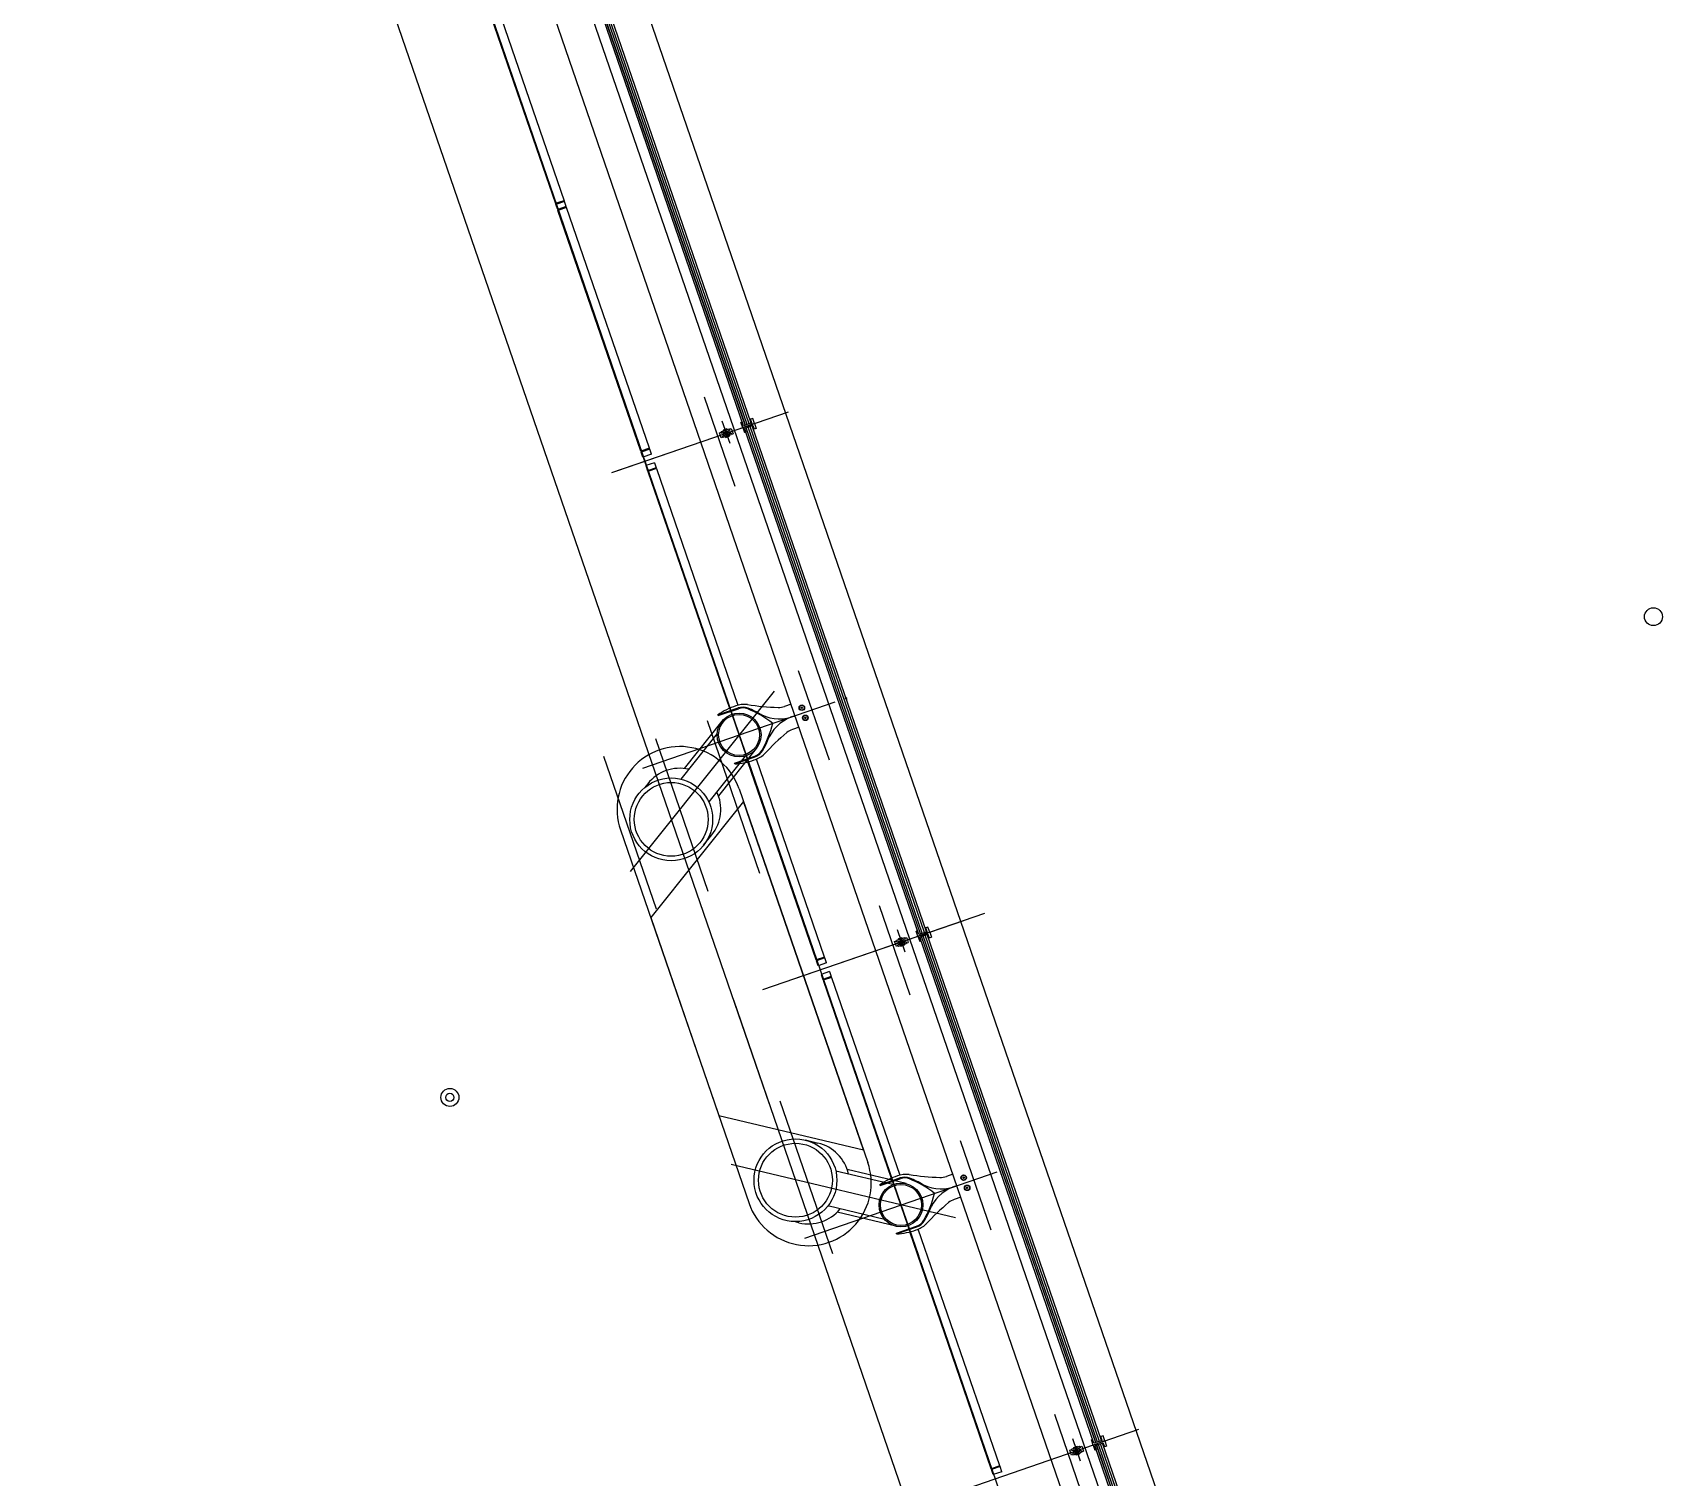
# Model space of a CAD drawing. Extents: x 809487 to 809680, y 818779 to 819225.
# Drawn here: x 809572.91 to 809581.99, y 819074.4 to 819082.45 of the extents above; entities that cross this region are included whole.
import ezdxf

# ---------------------------------------------------------------- set-up
doc = ezdxf.new("R2010")
doc.units = 0
for name, color, linetype in [('F-RC', 7, 'Continuous'), ('MAJ214__', 7, 'Continuous'), ('MAJ270__', 7, 'Continuous'), ('MAJ292__', 7, 'Continuous'), ('MAJ314__', 7, 'Continuous')]:
    doc.layers.add(name, color=color, linetype=linetype)

msp = doc.modelspace()

# ---------------------------------------------------------------- linework, layer by layer
at = {"layer": 'F-RC'}
for p, q in [((809575.391, 819082.748), (809575.8214, 819081.4981)), ((809575.4384, 819082.7639), (809575.8687, 819081.5144)), ((809575.849, 819081.5076), (809575.8214, 819081.4981)), ((809575.8703, 819081.5097), (809575.823, 819081.4934)), ((809575.8328, 819081.465), (809575.823, 819081.4934)), ((809575.8249, 819081.4941), (809575.8233, 819081.4988)), ((809575.8801, 819081.4813), (809575.8328, 819081.465)), ((809575.8817, 819081.4766), (809575.8344, 819081.4603)), ((809576.2967, 819080.1177), (809575.8344, 819081.4603)), ((809575.8363, 819081.461), (809575.8347, 819081.4657)), ((809575.8687, 819081.5144), (809575.849, 819081.5076)), ((809575.8684, 819081.509), (809575.8668, 819081.5138)), ((809575.8801, 819081.4813), (809575.8703, 819081.5097)), ((809575.8798, 819081.4759), (809575.8782, 819081.4807)), ((809576.344, 819080.134), (809575.8817, 819081.4766)), ((809576.344, 819080.134), (809576.2967, 819080.1177)), ((809576.3456, 819080.1292), (809576.2984, 819080.1129)), ((809576.3081, 819080.0846), (809576.2984, 819080.1129)), ((809576.3002, 819080.1136), (809576.2986, 819080.1183)), ((809576.3554, 819080.1009), (809576.3081, 819080.0846)), ((809576.3437, 819080.1286), (809576.3421, 819080.1333)), ((809576.3554, 819080.1009), (809576.3456, 819080.1292)), ((809576.3717, 819080.0536), (809576.3244, 819080.0373)), ((809576.3244, 819080.0373), (809576.3342, 819080.0089)), ((809576.3814, 819080.0252), (809576.3342, 819080.0089)), ((809576.3831, 819080.0205), (809576.3358, 819080.0042)), ((809576.3358, 819080.0042), (809576.7903, 819078.6841)), ((809576.3361, 819080.0096), (809576.3377, 819080.0049)), ((809576.3717, 819080.0536), (809576.3814, 819080.0252)), ((809576.3795, 819080.0246), (809576.3812, 819080.0198)), ((809576.3831, 819080.0205), (809576.8375, 819078.7008)), ((809577.2734, 819077.2811), (809576.8933, 819078.3852)), ((809577.3207, 819077.2974), (809576.9407, 819078.4011)), ((809577.3207, 819077.2974), (809577.2734, 819077.2811)), ((809577.3223, 819077.2927), (809577.2751, 819077.2764)), ((809577.2848, 819077.248), (809577.2751, 819077.2764)), ((809577.2769, 819077.277), (809577.2753, 819077.2818)), ((809577.3204, 819077.292), (809577.3188, 819077.2967)), ((809577.3321, 819077.2643), (809577.3223, 819077.2927)), ((809577.3321, 819077.2643), (809577.2848, 819077.248)), ((809577.3484, 819077.217), (809577.3011, 819077.2008)), ((809577.3011, 819077.2008), (809577.3109, 819077.1724)), ((809577.3581, 819077.1887), (809577.3109, 819077.1724)), ((809577.3598, 819077.1839), (809577.3125, 819077.1677)), ((809577.3484, 819077.217), (809577.3581, 819077.1887)), ((809577.3563, 819077.188), (809577.3579, 819077.1833)), ((809577.3598, 819077.1839), (809577.7398, 819076.0803)), ((809577.3125, 819077.1677), (809577.6927, 819076.0636)), ((809577.3128, 819077.173), (809577.3144, 819077.1683)), ((809578.2501, 819074.4446), (809577.7956, 819075.7647)), ((809578.2974, 819074.4608), (809577.843, 819075.7806)), ((809578.2974, 819074.4608), (809578.2501, 819074.4446)), ((809578.299, 819074.4561), (809578.2518, 819074.4398)), ((809578.2971, 819074.4555), (809578.2955, 819074.4602)), ((809578.3088, 819074.4278), (809578.299, 819074.4561)), ((809578.2615, 819074.4115), (809578.2518, 819074.4398)), ((809578.2537, 819074.4405), (809578.252, 819074.4452)), ((809578.3088, 819074.4278), (809578.2615, 819074.4115))]:
    msp.add_line(p, q, dxfattribs=at)
at = {"layer": 'MAJ214__'}
for p, q in [((809576.9003, 819080.27), (809575.9285, 819083.0924)), ((809577.7965, 819077.3978), (809575.8447, 819083.0661)), ((809576.8788, 819080.2626), (809575.907, 819083.0849)), ((809576.8795, 819080.2628), (809575.9077, 819083.0852)), ((809576.889, 819080.2661), (809575.9171, 819083.0884)), ((809576.7345, 819080.2208), (809576.7449, 819080.2244)), ((809576.7443, 819080.1925), (809576.7345, 819080.2208)), ((809576.7547, 819080.196), (809576.7443, 819080.1925)), ((809576.7892, 819080.241), (809576.7452, 819080.2258)), ((809576.7465, 819080.2184), (809576.7541, 819080.221)), ((809576.7598, 819080.2044), (809576.7522, 819080.2018)), ((809576.7543, 819080.221), (809576.7851, 819080.2316)), ((809576.755, 819080.2334), (809576.7767, 819080.2409)), ((809576.7556, 819080.2347), (809576.755, 819080.2334)), ((809576.755, 819080.2334), (809576.756, 819080.2306)), ((809576.7755, 819080.2415), (809576.7556, 819080.2347)), ((809576.756, 819080.2306), (809576.7777, 819080.2381)), ((809576.7583, 819080.2314), (809576.758, 819080.2308)), ((809576.7582, 819080.2303), (809576.758, 819080.2308)), ((809576.76, 819080.2045), (809576.7908, 819080.2151)), ((809576.7889, 819080.2055), (809576.7672, 819080.198)), ((809576.7672, 819080.198), (809576.7682, 819080.1951)), ((809576.7899, 819080.2026), (809576.7682, 819080.1951)), ((809576.7694, 819080.1945), (809576.7682, 819080.1951)), ((809576.7691, 819080.1986), (809576.7688, 819080.1996)), ((809576.7694, 819080.1945), (809576.7893, 819080.2014)), ((809576.7753, 819080.2373), (809576.776, 819080.237)), ((809576.7755, 819080.2415), (809576.7767, 819080.2409)), ((809576.7761, 819080.2365), (809576.776, 819080.237)), ((809576.7767, 819080.2409), (809576.7777, 819080.2381)), ((809576.7927, 819080.2342), (809576.7851, 819080.2316)), ((809576.7871, 819080.2048), (809576.7867, 819080.2058)), ((809576.7889, 819080.2055), (809576.7899, 819080.2026)), ((809576.7893, 819080.2014), (809576.7899, 819080.2026)), ((809576.7902, 819080.24), (809576.8007, 819080.2436)), ((809576.8, 819080.2117), (809576.8104, 819080.2152)), ((809576.8007, 819080.2436), (809576.8104, 819080.2152)), ((809577.8555, 819077.426), (809576.8837, 819080.2484)), ((809577.8562, 819077.4263), (809576.8844, 819080.2486)), ((809577.8657, 819077.4295), (809576.8939, 819080.2519)), ((809577.877, 819077.4334), (809576.9052, 819080.2558)), ((809577.7112, 819077.3843), (809577.7216, 819077.3878)), ((809577.7161, 819077.3701), (809577.7112, 819077.3843)), ((809577.721, 819077.3559), (809577.7161, 819077.3701)), ((809577.7659, 819077.4044), (809577.7219, 819077.3893)), ((809577.7232, 819077.3818), (809577.7308, 819077.3844)), ((809577.7365, 819077.3679), (809577.7289, 819077.3653)), ((809577.731, 819077.3845), (809577.7618, 819077.3951)), ((809577.7317, 819077.3969), (809577.7534, 819077.4044)), ((809577.7323, 819077.3981), (809577.7317, 819077.3969)), ((809577.7317, 819077.3969), (809577.7327, 819077.394)), ((809577.7522, 819077.405), (809577.7323, 819077.3981)), ((809577.7327, 819077.394), (809577.7544, 819077.4015)), ((809577.735, 819077.3949), (809577.7347, 819077.3942)), ((809577.7349, 819077.3937), (809577.7347, 819077.3942)), ((809577.7367, 819077.3679), (809577.7675, 819077.3785)), ((809577.7656, 819077.3689), (809577.7439, 819077.3614)), ((809577.7666, 819077.3661), (809577.7449, 819077.3586)), ((809577.7461, 819077.358), (809577.766, 819077.3648)), ((809577.7521, 819077.4007), (809577.7527, 819077.4004)), ((809577.7522, 819077.405), (809577.7534, 819077.4044)), ((809577.7529, 819077.3999), (809577.7527, 819077.4004)), ((809577.7534, 819077.4044), (809577.7544, 819077.4015)), ((809577.7694, 819077.3977), (809577.7618, 819077.3951)), ((809577.7638, 819077.3683), (809577.7634, 819077.3692)), ((809577.7656, 819077.3689), (809577.7666, 819077.3661)), ((809577.766, 819077.3648), (809577.7666, 819077.3661)), ((809577.767, 819077.4035), (809577.7774, 819077.407)), ((809577.7767, 819077.3751), (809577.7871, 819077.3787)), ((809577.7774, 819077.407), (809577.7822, 819077.3929)), ((809577.7822, 819077.3929), (809577.7871, 819077.3787)), ((809579.7482, 819071.7294), (809577.7965, 819077.3978)), ((809578.8322, 819074.5895), (809577.8604, 819077.4118)), ((809578.8329, 819074.5897), (809577.8611, 819077.4121)), ((809578.8424, 819074.593), (809577.8706, 819077.4153)), ((809578.8537, 819074.5969), (809577.8819, 819077.4192)), ((809577.7314, 819077.3595), (809577.721, 819077.3559)), ((809577.7439, 819077.3614), (809577.7449, 819077.3586)), ((809577.7461, 819077.358), (809577.7449, 819077.3586)), ((809577.7458, 819077.3621), (809577.7455, 819077.363)), ((809578.6879, 819074.5477), (809578.6983, 819074.5513)), ((809578.6977, 819074.5193), (809578.6879, 819074.5477)), ((809578.7426, 819074.5679), (809578.6986, 819074.5527)), ((809578.7, 819074.5452), (809578.7075, 819074.5479)), ((809578.7077, 819074.5479), (809578.7385, 819074.5585)), ((809578.7084, 819074.5603), (809578.7301, 819074.5678)), ((809578.709, 819074.5616), (809578.7084, 819074.5603)), ((809578.7084, 819074.5603), (809578.7094, 819074.5575)), ((809578.7289, 819074.5684), (809578.709, 819074.5616)), ((809578.7094, 819074.5575), (809578.7311, 819074.565)), ((809578.7117, 819074.5583), (809578.7114, 819074.5577)), ((809578.7116, 819074.5572), (809578.7114, 819074.5577)), ((809578.7288, 819074.5642), (809578.7294, 819074.5638)), ((809578.7289, 819074.5684), (809578.7301, 819074.5678)), ((809578.7296, 819074.5634), (809578.7294, 819074.5638)), ((809578.7301, 819074.5678), (809578.7311, 819074.565)), ((809578.7461, 819074.5611), (809578.7385, 819074.5585)), ((809578.7437, 819074.5669), (809578.7541, 819074.5705)), ((809578.7541, 819074.5705), (809578.7638, 819074.5421)), ((809579.8089, 819071.7529), (809578.8371, 819074.5753)), ((809579.8096, 819071.7532), (809578.8378, 819074.5755)), ((809579.8191, 819071.7564), (809578.8473, 819074.5788)), ((809579.8304, 819071.7603), (809578.8586, 819074.5827)), ((809578.7081, 819074.5229), (809578.6977, 819074.5193)), ((809578.7132, 819074.5313), (809578.7057, 819074.5287)), ((809578.7134, 819074.5314), (809578.7442, 819074.542)), ((809578.7424, 819074.5323), (809578.7206, 819074.5249)), ((809578.7206, 819074.5249), (809578.7216, 819074.522)), ((809578.7433, 819074.5295), (809578.7216, 819074.522)), ((809578.7229, 819074.5214), (809578.7216, 819074.522)), ((809578.7225, 819074.5255), (809578.7222, 819074.5265)), ((809578.7229, 819074.5214), (809578.7427, 819074.5282)), ((809578.7405, 819074.5317), (809578.7401, 819074.5326)), ((809578.7424, 819074.5323), (809578.7433, 819074.5295)), ((809578.7427, 819074.5282), (809578.7433, 819074.5295)), ((809578.7534, 819074.5385), (809578.7638, 819074.5421))]:
    msp.add_line(p, q, dxfattribs=at)
for points in [[(809576.7558, 819080.1951), (809576.7997, 819080.2102)], [(809576.7261, 819078.6472), (809576.8389, 819078.6861)], [(809576.82, 819078.3747), (809576.9328, 819078.4136)], [(809577.7325, 819077.3585), (809577.7764, 819077.3737)], [(809577.6284, 819076.0267), (809577.7412, 819076.0655)], [(809577.7223, 819075.7542), (809577.8351, 819075.7931)], [(809578.7092, 819074.522), (809578.7531, 819074.5371)]]:
    msp.add_lwpolyline(points, dxfattribs=at)
for centre, radius in [((809576.7725, 819080.218), 0.006), ((809577.1937, 819078.6875), 0.0155), ((809577.1937, 819078.6875), 0.0135), ((809577.1937, 819078.6875), 0.0042), ((809577.2132, 819078.6308), 0.0155), ((809577.2132, 819078.6308), 0.0135), ((809577.2132, 819078.6308), 0.0042), ((809578.096, 819076.067), 0.0155), ((809578.096, 819076.067), 0.0135), ((809578.096, 819076.067), 0.0042), ((809578.1155, 819076.0103), 0.0155), ((809578.1155, 819076.0103), 0.0135), ((809578.1155, 819076.0103), 0.0042), ((809578.7259, 819074.5449), 0.006)]:
    msp.add_circle(centre, radius, dxfattribs=at)
for centre, radius, start, end in [((809576.7725, 819080.218), 0.0095, 146.69488, 251.30512), ((809576.7725, 819080.218), 0.0109, 101.1265, 116.87349), ((809576.7725, 819080.218), 0.0109, 281.1265, 296.87349), ((809576.7725, 819080.218), 0.0095, 325.18264, 72.81736), ((809576.8647, 819078.6111), 0.0792, 68.03764, 109), ((809576.6823, 819078.1587), 0.567, 59.89592, 68.03764), ((809576.9767, 819078.6666), 0.02, 239.89592, 251.32459), ((809577.0686, 819078.8563), 0.2307, 244.76877, 292.32268), ((809577.2186, 819078.4208), 0.2307, 105.67731, 153.23123), ((809577.2186, 819078.4208), 0.2307, 105.67731, 112.32268), ((809577.0686, 819078.8563), 0.2307, 285.67731, 292.32268), ((809576.4847, 819078.7327), 0.567, 329.96236, 338.10407), ((809577.0293, 819078.5137), 0.02, 146.67541, 158.10407), ((809576.907, 819078.4885), 0.0792, 289, 329.96236), ((809577.7492, 819077.3815), 0.0095, 146.69488, 199.00008), ((809577.7492, 819077.3815), 0.0095, 199.00008, 251.30512), ((809577.7492, 819077.3815), 0.006, 18.99986, 199.00013), ((809577.7492, 819077.3815), 0.006, 199.00013, 18.99986), ((809577.7492, 819077.3815), 0.0109, 101.1265, 116.87349), ((809577.7492, 819077.3815), 0.0109, 281.1265, 296.87349), ((809577.7492, 819077.3815), 0.0095, 18.99991, 72.81736), ((809577.7492, 819077.3815), 0.0095, 325.18264, 18.99991), ((809577.767, 819075.9906), 0.0792, 68.03764, 109), ((809577.5846, 819075.5382), 0.567, 59.89592, 68.03764), ((809577.879, 819076.0461), 0.02, 239.89592, 251.32459), ((809577.971, 819076.2358), 0.2307, 244.76877, 292.32268), ((809578.1209, 819075.8003), 0.2307, 105.67731, 153.23123), ((809577.971, 819076.2358), 0.2307, 285.67731, 292.32268), ((809578.1209, 819075.8003), 0.2307, 105.67731, 112.32268), ((809577.8093, 819075.868), 0.0792, 289, 329.96236), ((809577.387, 819076.1121), 0.567, 329.96236, 338.10407), ((809577.9317, 819075.8932), 0.02, 146.67541, 158.10407), ((809578.7259, 819074.5449), 0.0095, 146.69488, 251.30512), ((809578.7259, 819074.5449), 0.0109, 101.1265, 116.87349), ((809578.7259, 819074.5449), 0.0095, 325.18264, 72.81736), ((809578.7259, 819074.5449), 0.0109, 281.1265, 296.87349)]:
    msp.add_arc(centre, radius, start, end, dxfattribs=at)
for points, degree in [([(809576.7449, 819080.2251), (809576.7449, 819080.2251), (809576.7449, 819080.2252), (809576.7449, 819080.2253), (809576.7449, 819080.2254), (809576.7449, 819080.2254), (809576.7449, 819080.2255), (809576.745, 819080.2255), (809576.745, 819080.2256), (809576.745, 819080.2256), (809576.745, 819080.2257), (809576.745, 819080.2257), (809576.7451, 819080.2257), (809576.7451, 819080.2258), (809576.7451, 819080.2258), (809576.7452, 819080.2258)], 3), ([(809576.7457, 819080.2189), (809576.7456, 819080.2193), (809576.7455, 819080.2196), (809576.7453, 819080.2205), (809576.7452, 819080.221), (809576.7451, 819080.2221), (809576.745, 819080.2227), (809576.7449, 819080.2239), (809576.7449, 819080.2245), (809576.7449, 819080.2251)], 3), ([(809576.7457, 819080.2189), (809576.7457, 819080.2189), (809576.7457, 819080.2189), (809576.7458, 819080.2188), (809576.7458, 819080.2188), (809576.7458, 819080.2188), (809576.7458, 819080.2187), (809576.7458, 819080.2187)], 3), ([(809576.7465, 819080.2184), (809576.7465, 819080.2184), (809576.7465, 819080.2184), (809576.7465, 819080.2183), (809576.7465, 819080.2183), (809576.7464, 819080.2183), (809576.7463, 819080.2183), (809576.7462, 819080.2183), (809576.7461, 819080.2184), (809576.746, 819080.2184), (809576.7459, 819080.2185), (809576.7458, 819080.2186), (809576.7458, 819080.2187), (809576.7458, 819080.2187)], 3), ([(809576.7519, 819080.2011), (809576.7519, 819080.2011), (809576.7519, 819080.2011), (809576.7518, 819080.2012), (809576.7518, 819080.2013), (809576.7519, 819080.2014), (809576.7519, 819080.2015), (809576.752, 819080.2016), (809576.752, 819080.2017), (809576.7521, 819080.2018), (809576.7522, 819080.2018), (809576.7522, 819080.2018), (809576.7522, 819080.2018), (809576.7522, 819080.2018)], 3), ([(809576.7519, 819080.2011), (809576.7519, 819080.201), (809576.7519, 819080.201), (809576.7519, 819080.201), (809576.7519, 819080.201), (809576.7519, 819080.2009), (809576.7519, 819080.2009), (809576.7519, 819080.2009)], 3), ([(809576.7551, 819080.1955), (809576.7547, 819080.196), (809576.7543, 819080.1965), (809576.7537, 819080.1974), (809576.7534, 819080.1979), (809576.7528, 819080.1989), (809576.7526, 819080.1994), (809576.7522, 819080.2002), (809576.7521, 819080.2005), (809576.7519, 819080.2009)], 3), ([(809576.7541, 819080.221), (809576.7541, 819080.221), (809576.7542, 819080.2209), (809576.7542, 819080.2208), (809576.7543, 819080.2206), (809576.7544, 819080.22), (809576.7545, 819080.2196), (809576.7546, 819080.2184), (809576.7548, 819080.2174), (809576.7552, 819080.2151), (809576.7555, 819080.2139), (809576.7563, 819080.2116), (809576.7567, 819080.2105), (809576.7577, 819080.2084), (809576.7582, 819080.2075), (809576.759, 819080.2062), (809576.7593, 819080.2057), (809576.7596, 819080.205), (809576.7597, 819080.2048), (809576.7598, 819080.2046), (809576.7598, 819080.2045), (809576.7598, 819080.2044)], 3), ([(809576.7541, 819080.221), (809576.7542, 819080.221), (809576.7542, 819080.221), (809576.7543, 819080.221)], 2), ([(809576.7558, 819080.1951), (809576.7557, 819080.1951), (809576.7557, 819080.1951), (809576.7556, 819080.1951), (809576.7556, 819080.1951), (809576.7555, 819080.1951), (809576.7555, 819080.1952), (809576.7554, 819080.1952), (809576.7554, 819080.1952), (809576.7553, 819080.1952), (809576.7553, 819080.1953), (809576.7552, 819080.1953), (809576.7552, 819080.1953), (809576.7551, 819080.1954), (809576.7551, 819080.1955), (809576.7551, 819080.1955)], 3), ([(809576.76, 819080.2045), (809576.7599, 819080.2045), (809576.7599, 819080.2044), (809576.7598, 819080.2044)], 2), ([(809576.76, 819080.2045), (809576.7599, 819080.2045), (809576.7599, 819080.2044), (809576.7598, 819080.2044)], 2), ([(809576.7654, 819080.2245), (809576.7654, 819080.2245), (809576.7653, 819080.2245), (809576.7653, 819080.2244), (809576.7652, 819080.2244), (809576.7651, 819080.2241), (809576.765, 819080.224), (809576.7647, 819080.2236), (809576.7646, 819080.2234), (809576.7645, 819080.2232)], 3), ([(809576.7675, 819080.2278), (809576.7664, 819080.2261), (809576.7654, 819080.2245)], 2), ([(809576.7694, 819080.209), (809576.7696, 819080.209), (809576.7698, 819080.2089), (809576.7702, 819080.2088), (809576.7704, 819080.2087), (809576.7707, 819080.2086), (809576.7708, 819080.2086), (809576.7708, 819080.2085), (809576.7709, 819080.2085), (809576.7709, 819080.2085)], 3), ([(809576.774, 819080.2275), (809576.7723, 819080.2281), (809576.7703, 819080.2288)], 2), ([(809576.7709, 819080.2085), (809576.7726, 819080.2079), (809576.7746, 819080.2073)], 2), ([(809576.7755, 819080.227), (809576.7753, 819080.2271), (809576.7751, 819080.2272), (809576.7747, 819080.2273), (809576.7745, 819080.2274), (809576.7742, 819080.2275), (809576.7742, 819080.2275), (809576.7741, 819080.2275), (809576.774, 819080.2275), (809576.774, 819080.2275)], 3), ([(809576.7774, 819080.2083), (809576.7785, 819080.21), (809576.7795, 819080.2115)], 2), ([(809576.7795, 819080.2115), (809576.7795, 819080.2115), (809576.7796, 819080.2115), (809576.7796, 819080.2116), (809576.7797, 819080.2117), (809576.7798, 819080.2119), (809576.7799, 819080.2121), (809576.7802, 819080.2125), (809576.7803, 819080.2126), (809576.7804, 819080.2128)], 3), ([(809576.7908, 819080.2151), (809576.7908, 819080.2151), (809576.7908, 819080.2151), (809576.7907, 819080.2153), (809576.7906, 819080.2155), (809576.7905, 819080.216), (809576.7905, 819080.2164), (809576.7903, 819080.2177), (809576.7901, 819080.2187), (809576.7897, 819080.221), (809576.7894, 819080.2221), (809576.7886, 819080.2245), (809576.7882, 819080.2256), (809576.7872, 819080.2277), (809576.7867, 819080.2286), (809576.7859, 819080.2299), (809576.7856, 819080.2304), (809576.7853, 819080.231), (809576.7852, 819080.2313), (809576.7851, 819080.2315), (809576.7851, 819080.2316), (809576.7851, 819080.2316)], 3), ([(809576.7892, 819080.241), (809576.7892, 819080.241), (809576.7892, 819080.241), (809576.7893, 819080.241), (809576.7893, 819080.241), (809576.7894, 819080.2409), (809576.7894, 819080.2409), (809576.7895, 819080.2409), (809576.7895, 819080.2408), (809576.7896, 819080.2408), (809576.7896, 819080.2408), (809576.7897, 819080.2407), (809576.7897, 819080.2407), (809576.7898, 819080.2406), (809576.7898, 819080.2406), (809576.7898, 819080.2406)], 3), ([(809576.7898, 819080.2406), (809576.7902, 819080.2401), (809576.7906, 819080.2396), (809576.7912, 819080.2386), (809576.7915, 819080.2381), (809576.7921, 819080.2371), (809576.7923, 819080.2366), (809576.7927, 819080.2358), (809576.7928, 819080.2355), (809576.793, 819080.2352)], 3), ([(809576.7984, 819080.2177), (809576.7977, 819080.2175), (809576.7971, 819080.2172), (809576.7955, 819080.2167), (809576.7945, 819080.2164), (809576.793, 819080.2158), (809576.7924, 819080.2156), (809576.7914, 819080.2153), (809576.7911, 819080.2152), (809576.7908, 819080.2151)], 3), ([(809576.7984, 819080.2177), (809576.7975, 819080.2174), (809576.7966, 819080.2171), (809576.7957, 819080.2168), (809576.7945, 819080.2164), (809576.7932, 819080.2159), (809576.7919, 819080.2155), (809576.7915, 819080.2153), (809576.7912, 819080.2152), (809576.7908, 819080.2151)], 3), ([(809576.793, 819080.235), (809576.793, 819080.235), (809576.7931, 819080.2349), (809576.7931, 819080.2348), (809576.7931, 819080.2348), (809576.793, 819080.2346), (809576.793, 819080.2345), (809576.7929, 819080.2344), (809576.7929, 819080.2344), (809576.7928, 819080.2343), (809576.7927, 819080.2343), (809576.7927, 819080.2342), (809576.7927, 819080.2342), (809576.7927, 819080.2342)], 3), ([(809576.793, 819080.235), (809576.793, 819080.235), (809576.793, 819080.235), (809576.793, 819080.2351), (809576.793, 819080.2351), (809576.793, 819080.2351), (809576.793, 819080.2352), (809576.793, 819080.2352)], 3), ([(809576.7984, 819080.2177), (809576.7984, 819080.2177), (809576.7984, 819080.2177), (809576.7984, 819080.2177), (809576.7984, 819080.2177), (809576.7985, 819080.2177), (809576.7986, 819080.2177), (809576.7987, 819080.2177), (809576.7988, 819080.2177), (809576.7989, 819080.2176), (809576.799, 819080.2176), (809576.7991, 819080.2175), (809576.7991, 819080.2174), (809576.7991, 819080.2173)], 3), ([(809576.7992, 819080.2171), (809576.7992, 819080.2171), (809576.7992, 819080.2172), (809576.7992, 819080.2172), (809576.7992, 819080.2173), (809576.7991, 819080.2173), (809576.7991, 819080.2173), (809576.7991, 819080.2173)], 3), ([(809576.7992, 819080.2171), (809576.7993, 819080.2168), (809576.7994, 819080.2165), (809576.7996, 819080.2156), (809576.7997, 819080.2151), (809576.7998, 819080.2139), (809576.7999, 819080.2134), (809576.8, 819080.2122), (809576.8, 819080.2116), (809576.8, 819080.211)], 3), ([(809576.8, 819080.211), (809576.8, 819080.2109), (809576.8, 819080.2108), (809576.8, 819080.2107), (809576.8, 819080.2107), (809576.8, 819080.2106), (809576.8, 819080.2106), (809576.7999, 819080.2105), (809576.7999, 819080.2105), (809576.7999, 819080.2104), (809576.7999, 819080.2104), (809576.7999, 819080.2103), (809576.7998, 819080.2103), (809576.7998, 819080.2103), (809576.7998, 819080.2102), (809576.7997, 819080.2102)], 3), ([(809577.7216, 819077.3885), (809577.7216, 819077.3886), (809577.7216, 819077.3887), (809577.7216, 819077.3888), (809577.7216, 819077.3888), (809577.7216, 819077.3889), (809577.7216, 819077.3889), (809577.7217, 819077.389), (809577.7217, 819077.389), (809577.7217, 819077.3891), (809577.7217, 819077.3891), (809577.7218, 819077.3892), (809577.7218, 819077.3892), (809577.7218, 819077.3892), (809577.7219, 819077.3893), (809577.7219, 819077.3893)], 3), ([(809577.7224, 819077.3824), (809577.7223, 819077.3827), (809577.7222, 819077.383), (809577.722, 819077.3839), (809577.7219, 819077.3844), (809577.7218, 819077.3856), (809577.7217, 819077.3861), (809577.7216, 819077.3873), (809577.7216, 819077.3879), (809577.7216, 819077.3885)], 3), ([(809577.7224, 819077.3824), (809577.7224, 819077.3824), (809577.7224, 819077.3823), (809577.7225, 819077.3823), (809577.7225, 819077.3822), (809577.7225, 819077.3822), (809577.7225, 819077.3822), (809577.7225, 819077.3822)], 3), ([(809577.7232, 819077.3818), (809577.7232, 819077.3818), (809577.7232, 819077.3818), (809577.7232, 819077.3818), (809577.7232, 819077.3818), (809577.7231, 819077.3818), (809577.723, 819077.3818), (809577.7229, 819077.3818), (809577.7229, 819077.3818), (809577.7227, 819077.3819), (809577.7227, 819077.3819), (809577.7226, 819077.382), (809577.7225, 819077.3821), (809577.7225, 819077.3822)], 3), ([(809577.7286, 819077.3645), (809577.7286, 819077.3645), (809577.7286, 819077.3646), (809577.7285, 819077.3647), (809577.7285, 819077.3647), (809577.7286, 819077.3649), (809577.7286, 819077.365), (809577.7287, 819077.3651), (809577.7287, 819077.3651), (809577.7288, 819077.3652), (809577.7289, 819077.3652), (809577.7289, 819077.3653), (809577.7289, 819077.3653), (809577.7289, 819077.3653)], 3), ([(809577.7286, 819077.3645), (809577.7286, 819077.3645), (809577.7286, 819077.3645), (809577.7286, 819077.3644), (809577.7286, 819077.3644), (809577.7286, 819077.3644), (809577.7286, 819077.3643), (809577.7286, 819077.3643)], 3), ([(809577.7318, 819077.3589), (809577.7314, 819077.3594), (809577.731, 819077.3599), (809577.7304, 819077.3609), (809577.7301, 819077.3614), (809577.7295, 819077.3624), (809577.7293, 819077.3629), (809577.7289, 819077.3637), (809577.7288, 819077.364), (809577.7286, 819077.3643)], 3), ([(809577.7308, 819077.3844), (809577.7309, 819077.3844), (809577.7309, 819077.3845), (809577.731, 819077.3845)], 2), ([(809577.7308, 819077.3844), (809577.7308, 819077.3844), (809577.7309, 819077.3844), (809577.7309, 819077.3842), (809577.731, 819077.384), (809577.7311, 819077.3835), (809577.7312, 819077.3831), (809577.7313, 819077.3818), (809577.7315, 819077.3808), (809577.7319, 819077.3785), (809577.7322, 819077.3774), (809577.7326, 819077.376), (809577.7327, 819077.3759), (809577.7327, 819077.3758)], 3), ([(809577.7327, 819077.3758), (809577.7331, 819077.3748), (809577.7335, 819077.3738), (809577.7344, 819077.3718), (809577.7349, 819077.3709), (809577.7357, 819077.3696), (809577.736, 819077.3691), (809577.7363, 819077.3685), (809577.7364, 819077.3682), (809577.7365, 819077.368), (809577.7365, 819077.3679), (809577.7365, 819077.3679)], 3), ([(809577.7367, 819077.3679), (809577.7366, 819077.3679), (809577.7366, 819077.3679), (809577.7365, 819077.3679)], 2), ([(809577.7367, 819077.3679), (809577.7366, 819077.3679), (809577.7366, 819077.3679), (809577.7365, 819077.3679)], 2), ([(809577.7421, 819077.388), (809577.7421, 819077.388), (809577.7421, 819077.388), (809577.742, 819077.3879), (809577.7419, 819077.3878), (809577.7418, 819077.3876), (809577.7417, 819077.3874), (809577.7414, 819077.387), (809577.7413, 819077.3869), (809577.7412, 819077.3867)], 3), ([(809577.7442, 819077.3912), (809577.7431, 819077.3895), (809577.7421, 819077.388)], 2), ([(809577.7461, 819077.3725), (809577.7463, 819077.3724), (809577.7465, 819077.3723), (809577.7469, 819077.3722), (809577.7471, 819077.3721), (809577.7474, 819077.372), (809577.7475, 819077.372), (809577.7475, 819077.372), (809577.7476, 819077.372), (809577.7476, 819077.372)], 3), ([(809577.7507, 819077.391), (809577.749, 819077.3916), (809577.747, 819077.3922)], 2), ([(809577.7476, 819077.372), (809577.7493, 819077.3714), (809577.7513, 819077.3707)], 2), ([(809577.7522, 819077.3905), (809577.752, 819077.3905), (809577.7518, 819077.3906), (809577.7514, 819077.3907), (809577.7512, 819077.3908), (809577.7509, 819077.3909), (809577.7509, 819077.3909), (809577.7508, 819077.391), (809577.7507, 819077.391), (809577.7507, 819077.391)], 3), ([(809577.7541, 819077.3717), (809577.7552, 819077.3734), (809577.7562, 819077.3749)], 2), ([(809577.7562, 819077.3749), (809577.7563, 819077.375), (809577.7563, 819077.375), (809577.7563, 819077.3751), (809577.7564, 819077.3751), (809577.7565, 819077.3754), (809577.7566, 819077.3755), (809577.7569, 819077.3759), (809577.757, 819077.3761), (809577.7571, 819077.3763)], 3), ([(809577.7656, 819077.3871), (809577.7652, 819077.3881), (809577.7648, 819077.3891), (809577.7639, 819077.3911), (809577.7634, 819077.392), (809577.7626, 819077.3933), (809577.7623, 819077.3938), (809577.762, 819077.3945), (809577.7619, 819077.3947), (809577.7618, 819077.3949), (809577.7618, 819077.395), (809577.7618, 819077.3951)], 3), ([(809577.7675, 819077.3785), (809577.7675, 819077.3785), (809577.7675, 819077.3786), (809577.7674, 819077.3787), (809577.7673, 819077.3789), (809577.7672, 819077.3795), (809577.7672, 819077.3799), (809577.767, 819077.3811), (809577.7668, 819077.3821), (809577.7664, 819077.3844), (809577.7661, 819077.3856), (809577.7657, 819077.3869), (809577.7656, 819077.387), (809577.7656, 819077.3871)], 3), ([(809577.7659, 819077.4044), (809577.7659, 819077.4044), (809577.7659, 819077.4044), (809577.766, 819077.4044), (809577.766, 819077.4044), (809577.7661, 819077.4044), (809577.7661, 819077.4043), (809577.7662, 819077.4043), (809577.7662, 819077.4043), (809577.7663, 819077.4043), (809577.7663, 819077.4042), (809577.7664, 819077.4042), (809577.7664, 819077.4041), (809577.7665, 819077.4041), (809577.7665, 819077.404), (809577.7665, 819077.404)], 3), ([(809577.7665, 819077.404), (809577.7669, 819077.4035), (809577.7673, 819077.403), (809577.7679, 819077.402), (809577.7682, 819077.4016), (809577.7688, 819077.4006), (809577.769, 819077.4001), (809577.7694, 819077.3993), (809577.7695, 819077.399), (809577.7697, 819077.3986)], 3), ([(809577.7751, 819077.3811), (809577.7744, 819077.3809), (809577.7738, 819077.3807), (809577.7722, 819077.3801), (809577.7712, 819077.3798), (809577.7697, 819077.3793), (809577.7691, 819077.3791), (809577.7681, 819077.3788), (809577.7678, 819077.3786), (809577.7675, 819077.3785)], 3), ([(809577.7751, 819077.3811), (809577.7742, 819077.3808), (809577.7733, 819077.3805), (809577.7724, 819077.3802), (809577.7712, 819077.3798), (809577.7699, 819077.3794), (809577.7686, 819077.3789), (809577.7682, 819077.3788), (809577.7679, 819077.3787), (809577.7675, 819077.3785)], 3), ([(809577.7697, 819077.3984), (809577.7698, 819077.3984), (809577.7698, 819077.3984), (809577.7698, 819077.3983), (809577.7698, 819077.3982), (809577.7697, 819077.398), (809577.7697, 819077.398), (809577.7696, 819077.3979), (809577.7696, 819077.3978), (809577.7695, 819077.3977), (809577.7694, 819077.3977), (809577.7694, 819077.3977), (809577.7694, 819077.3977), (809577.7694, 819077.3977)], 3), ([(809577.7697, 819077.3984), (809577.7697, 819077.3985), (809577.7697, 819077.3985), (809577.7697, 819077.3985), (809577.7697, 819077.3985), (809577.7697, 819077.3986), (809577.7697, 819077.3986), (809577.7697, 819077.3986)], 3), ([(809577.7751, 819077.3811), (809577.7751, 819077.3811), (809577.7751, 819077.3811), (809577.7751, 819077.3812), (809577.7751, 819077.3812), (809577.7752, 819077.3812), (809577.7753, 819077.3812), (809577.7754, 819077.3812), (809577.7755, 819077.3811), (809577.7756, 819077.3811), (809577.7757, 819077.381), (809577.7758, 819077.3809), (809577.7758, 819077.3808), (809577.7758, 819077.3808)], 3), ([(809577.7759, 819077.3806), (809577.7759, 819077.3806), (809577.7759, 819077.3806), (809577.7759, 819077.3807), (809577.7759, 819077.3807), (809577.7758, 819077.3807), (809577.7758, 819077.3808), (809577.7758, 819077.3808)], 3), ([(809577.7759, 819077.3806), (809577.776, 819077.3802), (809577.7761, 819077.3799), (809577.7763, 819077.379), (809577.7764, 819077.3785), (809577.7766, 819077.3774), (809577.7766, 819077.3768), (809577.7767, 819077.3756), (809577.7767, 819077.375), (809577.7767, 819077.3744)], 3), ([(809577.7767, 819077.3744), (809577.7767, 819077.3743), (809577.7767, 819077.3743), (809577.7767, 819077.3742), (809577.7767, 819077.3741), (809577.7767, 819077.3741), (809577.7767, 819077.374), (809577.7767, 819077.374), (809577.7766, 819077.3739), (809577.7766, 819077.3739), (809577.7766, 819077.3738), (809577.7766, 819077.3738), (809577.7765, 819077.3738), (809577.7765, 819077.3737), (809577.7765, 819077.3737), (809577.7764, 819077.3737)], 3), ([(809577.7325, 819077.3585), (809577.7324, 819077.3585), (809577.7324, 819077.3585), (809577.7323, 819077.3585), (809577.7323, 819077.3585), (809577.7322, 819077.3586), (809577.7322, 819077.3586), (809577.7321, 819077.3586), (809577.7321, 819077.3586), (809577.732, 819077.3587), (809577.732, 819077.3587), (809577.7319, 819077.3588), (809577.7319, 819077.3588), (809577.7318, 819077.3589), (809577.7318, 819077.3589), (809577.7318, 819077.3589)], 3), ([(809578.6983, 819074.552), (809578.6983, 819074.552), (809578.6983, 819074.5521), (809578.6983, 819074.5522), (809578.6983, 819074.5522), (809578.6983, 819074.5523), (809578.6983, 819074.5524), (809578.6984, 819074.5524), (809578.6984, 819074.5525), (809578.6984, 819074.5525), (809578.6984, 819074.5525), (809578.6985, 819074.5526), (809578.6985, 819074.5526), (809578.6985, 819074.5527), (809578.6986, 819074.5527), (809578.6986, 819074.5527)], 3), ([(809578.6991, 819074.5458), (809578.699, 819074.5461), (809578.6989, 819074.5465), (809578.6987, 819074.5473), (809578.6986, 819074.5479), (809578.6985, 819074.549), (809578.6984, 819074.5496), (809578.6983, 819074.5508), (809578.6983, 819074.5514), (809578.6983, 819074.552)], 3), ([(809578.7075, 819074.5479), (809578.7076, 819074.5478), (809578.7076, 819074.5478), (809578.7076, 819074.5477), (809578.7077, 819074.5475), (809578.7078, 819074.5469), (809578.7079, 819074.5465), (809578.708, 819074.5453), (809578.7082, 819074.5443), (809578.7086, 819074.542), (809578.7089, 819074.5408), (809578.7097, 819074.5385), (809578.7101, 819074.5374), (809578.7111, 819074.5353), (809578.7116, 819074.5343), (809578.7124, 819074.533), (809578.7127, 819074.5326), (809578.713, 819074.5319), (809578.7131, 819074.5317), (809578.7132, 819074.5314), (809578.7132, 819074.5314), (809578.7132, 819074.5313)], 3), ([(809578.7075, 819074.5479), (809578.7076, 819074.5479), (809578.7077, 819074.5479), (809578.7077, 819074.5479)], 2), ([(809578.7188, 819074.5514), (809578.7188, 819074.5514), (809578.7188, 819074.5514), (809578.7187, 819074.5513), (809578.7187, 819074.5512), (809578.7185, 819074.551), (809578.7184, 819074.5508), (809578.7182, 819074.5505), (809578.718, 819074.5503), (809578.7179, 819074.5501)], 3), ([(809578.7209, 819074.5547), (809578.7198, 819074.553), (809578.7188, 819074.5514)], 2), ([(809578.7274, 819074.5544), (809578.7257, 819074.555), (809578.7237, 819074.5557)], 2), ([(809578.7289, 819074.5539), (809578.7287, 819074.554), (809578.7285, 819074.554), (809578.7281, 819074.5542), (809578.7279, 819074.5543), (809578.7277, 819074.5543), (809578.7276, 819074.5544), (809578.7275, 819074.5544), (809578.7274, 819074.5544), (809578.7274, 819074.5544)], 3), ([(809578.7442, 819074.542), (809578.7442, 819074.542), (809578.7442, 819074.542), (809578.7441, 819074.5421), (809578.744, 819074.5424), (809578.7439, 819074.5429), (809578.7439, 819074.5433), (809578.7437, 819074.5446), (809578.7435, 819074.5456), (809578.7431, 819074.5478), (809578.7428, 819074.549), (809578.742, 819074.5514), (809578.7416, 819074.5525), (809578.7406, 819074.5546), (809578.7401, 819074.5555), (809578.7393, 819074.5568), (809578.7391, 819074.5573), (809578.7387, 819074.5579), (809578.7386, 819074.5581), (809578.7385, 819074.5584), (809578.7385, 819074.5585), (809578.7385, 819074.5585)], 3), ([(809578.7426, 819074.5679), (809578.7426, 819074.5679), (809578.7426, 819074.5679), (809578.7427, 819074.5679), (809578.7427, 819074.5678), (809578.7428, 819074.5678), (809578.7429, 819074.5678), (809578.7429, 819074.5678), (809578.7429, 819074.5677), (809578.743, 819074.5677), (809578.743, 819074.5677), (809578.7431, 819074.5676), (809578.7431, 819074.5676), (809578.7432, 819074.5675), (809578.7432, 819074.5675), (809578.7432, 819074.5675)], 3), ([(809578.7432, 819074.5675), (809578.7436, 819074.567), (809578.744, 819074.5665), (809578.7446, 819074.5655), (809578.7449, 819074.565), (809578.7455, 819074.564), (809578.7457, 819074.5635), (809578.7461, 819074.5627), (809578.7463, 819074.5624), (809578.7464, 819074.5621)], 3), ([(809578.7464, 819074.5619), (809578.7465, 819074.5619), (809578.7465, 819074.5618), (809578.7465, 819074.5617), (809578.7465, 819074.5616), (809578.7465, 819074.5615), (809578.7464, 819074.5614), (809578.7463, 819074.5613), (809578.7463, 819074.5613), (809578.7462, 819074.5612), (809578.7461, 819074.5612), (809578.7461, 819074.5611), (809578.7461, 819074.5611), (809578.7461, 819074.5611)], 3), ([(809578.7464, 819074.5619), (809578.7464, 819074.5619), (809578.7464, 819074.5619), (809578.7464, 819074.562), (809578.7464, 819074.562), (809578.7464, 819074.562), (809578.7464, 819074.5621), (809578.7464, 819074.5621)], 3), ([(809578.6991, 819074.5458), (809578.6991, 819074.5458), (809578.6991, 819074.5458), (809578.6992, 819074.5457), (809578.6992, 819074.5457), (809578.6992, 819074.5457), (809578.6992, 819074.5456), (809578.6992, 819074.5456)], 3), ([(809578.7, 819074.5452), (809578.7, 819074.5452), (809578.7, 819074.5452), (809578.6999, 819074.5452), (809578.6999, 819074.5452), (809578.6998, 819074.5452), (809578.6998, 819074.5452), (809578.6996, 819074.5452), (809578.6996, 819074.5452), (809578.6994, 819074.5453), (809578.6994, 819074.5454), (809578.6993, 819074.5455), (809578.6992, 819074.5455), (809578.6992, 819074.5456)], 3), ([(809578.7053, 819074.5279), (809578.7053, 819074.528), (809578.7053, 819074.528), (809578.7052, 819074.5281), (809578.7052, 819074.5282), (809578.7053, 819074.5283), (809578.7053, 819074.5284), (809578.7054, 819074.5285), (809578.7054, 819074.5286), (809578.7055, 819074.5286), (809578.7056, 819074.5287), (809578.7057, 819074.5287), (809578.7057, 819074.5287), (809578.7057, 819074.5287)], 3), ([(809578.7053, 819074.5279), (809578.7053, 819074.5279), (809578.7053, 819074.5279), (809578.7053, 819074.5279), (809578.7053, 819074.5278), (809578.7053, 819074.5278), (809578.7053, 819074.5278), (809578.7054, 819074.5277)], 3), ([(809578.7085, 819074.5224), (809578.7081, 819074.5229), (809578.7078, 819074.5234), (809578.7071, 819074.5243), (809578.7068, 819074.5248), (809578.7062, 819074.5258), (809578.706, 819074.5263), (809578.7056, 819074.5271), (809578.7055, 819074.5274), (809578.7054, 819074.5277)], 3), ([(809578.7092, 819074.522), (809578.7091, 819074.522), (809578.7091, 819074.522), (809578.709, 819074.522), (809578.709, 819074.522), (809578.7089, 819074.522), (809578.7089, 819074.522), (809578.7088, 819074.5221), (809578.7088, 819074.5221), (809578.7087, 819074.5221), (809578.7087, 819074.5222), (809578.7086, 819074.5222), (809578.7086, 819074.5222), (809578.7085, 819074.5223), (809578.7085, 819074.5223), (809578.7085, 819074.5224)], 3), ([(809578.7134, 819074.5314), (809578.7133, 819074.5314), (809578.7133, 819074.5313), (809578.7132, 819074.5313)], 2), ([(809578.7134, 819074.5314), (809578.7133, 819074.5314), (809578.7133, 819074.5313), (809578.7132, 819074.5313)], 2), ([(809578.7228, 819074.5359), (809578.723, 819074.5359), (809578.7232, 819074.5358), (809578.7236, 819074.5356), (809578.7238, 819074.5356), (809578.7241, 819074.5355), (809578.7242, 819074.5355), (809578.7243, 819074.5354), (809578.7243, 819074.5354), (809578.7243, 819074.5354)], 3), ([(809578.7243, 819074.5354), (809578.726, 819074.5348), (809578.728, 819074.5342)], 2), ([(809578.7308, 819074.5351), (809578.7319, 819074.5369), (809578.7329, 819074.5384)], 2), ([(809578.7329, 819074.5384), (809578.733, 819074.5384), (809578.733, 819074.5384), (809578.733, 819074.5385), (809578.7331, 819074.5386), (809578.7332, 819074.5388), (809578.7333, 819074.539), (809578.7336, 819074.5394), (809578.7337, 819074.5395), (809578.7338, 819074.5397)], 3), ([(809578.7518, 819074.5446), (809578.7511, 819074.5444), (809578.7505, 819074.5441), (809578.7489, 819074.5436), (809578.7479, 819074.5433), (809578.7464, 819074.5427), (809578.7458, 819074.5425), (809578.7448, 819074.5422), (809578.7445, 819074.5421), (809578.7442, 819074.542)], 3), ([(809578.7518, 819074.5446), (809578.7509, 819074.5443), (809578.75, 819074.544), (809578.7491, 819074.5437), (809578.7479, 819074.5432), (809578.7466, 819074.5428), (809578.7453, 819074.5424), (809578.7449, 819074.5422), (809578.7446, 819074.5421), (809578.7442, 819074.542)], 3), ([(809578.7518, 819074.5446), (809578.7518, 819074.5446), (809578.7518, 819074.5446), (809578.7518, 819074.5446), (809578.7519, 819074.5446), (809578.7519, 819074.5446), (809578.752, 819074.5446), (809578.7521, 819074.5446), (809578.7522, 819074.5446), (809578.7523, 819074.5445), (809578.7524, 819074.5445), (809578.7525, 819074.5444), (809578.7525, 819074.5443), (809578.7525, 819074.5442)], 3), ([(809578.7526, 819074.544), (809578.7526, 819074.544), (809578.7526, 819074.5441), (809578.7526, 819074.5441), (809578.7526, 819074.5441), (809578.7525, 819074.5442), (809578.7525, 819074.5442), (809578.7525, 819074.5442)], 3), ([(809578.7526, 819074.544), (809578.7527, 819074.5437), (809578.7528, 819074.5434), (809578.753, 819074.5425), (809578.7531, 819074.5419), (809578.7533, 819074.5408), (809578.7533, 819074.5403), (809578.7534, 819074.5391), (809578.7534, 819074.5385), (809578.7534, 819074.5379)], 3), ([(809578.7534, 819074.5379), (809578.7534, 819074.5378), (809578.7534, 819074.5377), (809578.7534, 819074.5376), (809578.7534, 819074.5376), (809578.7534, 819074.5375), (809578.7534, 819074.5375), (809578.7534, 819074.5374), (809578.7533, 819074.5374), (809578.7533, 819074.5373), (809578.7533, 819074.5373), (809578.7533, 819074.5372), (809578.7532, 819074.5372), (809578.7532, 819074.5371), (809578.7532, 819074.5371), (809578.7531, 819074.5371)], 3)]:
    msp.add_open_spline(points, degree=degree, dxfattribs=at)
at = {"layer": 'MAJ270__'}
for p, q in [((809572.9051, 819088.405), (809577.0117, 819076.4787)), ((809575.3419, 819082.8983), (809577.2954, 819077.2252)), ((809576.8221, 819079.9204), (809576.6504, 819080.419)), ((809576.1616, 819080.0077), (809577.1199, 819080.3376)), ((809576.7488, 819080.2867), (809576.7916, 819080.1624)), ((809576.9119, 819080.274), (809576.9168, 819080.2598)), ((809576.3808, 819079.8814), (809576.2707, 819080.201)), ((809577.3476, 819078.3941), (809577.1759, 819078.8927)), ((809577.0392, 819078.7798), (809576.2374, 819077.7749)), ((809576.9652, 819078.1841), (809576.7471, 819078.8174)), ((809577.4374, 819078.7477), (809577.4423, 819078.7335)), ((809576.3082, 819078.3509), (809577.3802, 819078.72)), ((809576.7847, 819078.7084), (809576.902, 819078.3675)), ((809576.6657, 819078.6159), (809576.9588, 819077.7647)), ((809576.3774, 819078.5166), (809576.6704, 819077.6654)), ((809576.089, 819078.4173), (809576.3821, 819077.5661)), ((809577.7988, 819077.0838), (809577.6271, 819077.5824)), ((809577.7988, 819077.0838), (809577.6271, 819077.5824)), ((809576.9768, 819077.1155), (809578.2143, 819077.5416)), ((809577.1383, 819077.1712), (809578.0966, 819077.5011)), ((809577.1383, 819077.1712), (809578.0966, 819077.5011)), ((809577.7255, 819077.4501), (809577.7683, 819077.3259)), ((809577.7255, 819077.4501), (809577.7683, 819077.3259)), ((809577.8886, 819077.4374), (809577.8935, 819077.4232)), ((809577.8886, 819077.4374), (809577.8935, 819077.4232)), ((809577.2954, 819077.2252), (809579.2488, 819071.5521)), ((809576.812, 819077.0588), (809580.9185, 819065.1325)), ((809577.367, 819075.6424), (809577.0739, 819076.4936)), ((809577.6255, 819076.2664), (809577.8436, 819075.633)), ((809578.2499, 819075.7736), (809578.0783, 819076.2722)), ((809578.0506, 819075.8425), (809576.8001, 819076.1406)), ((809577.2105, 819075.7304), (809578.2825, 819076.0995)), ((809577.8061, 819075.742), (809577.6887, 819076.0829)), ((809578.7755, 819074.2473), (809578.6038, 819074.7459)), ((809578.1151, 819074.3346), (809579.0733, 819074.6645)), ((809578.7022, 819074.6136), (809578.745, 819074.4893))]:
    msp.add_line(p, q, dxfattribs=at)
msp.add_lwpolyline([(809576.1344, 819079.9983), (809576.8921, 819080.2592)], dxfattribs=at)
for centre, radius in [((809576.9143, 819080.2669), 0.003), ((809581.9419, 819079.1949), 0.05), ((809577.4399, 819078.7406), 0.003), ((809577.891, 819077.4303), 0.003), ((809577.891, 819077.4303), 0.003), ((809575.2317, 819076.5146), 0.05), ((809575.2317, 819076.5146), 0.0228)]:
    msp.add_circle(centre, radius, dxfattribs=at)
at = {"layer": 'MAJ292__'}
for p, q in [((809578.0801, 819077.4954), (809574.1733, 819088.8417)), ((809576.9119, 819080.274), (809575.9402, 819083.096)), ((809577.6073, 819077.3326), (809575.6556, 819083.001)), ((809576.8693, 819080.2593), (809575.8975, 819083.0817)), ((809576.862, 819080.2806), (809576.8547, 819080.2781)), ((809576.8645, 819080.2497), (809576.8547, 819080.2781)), ((809576.8693, 819080.2593), (809576.862, 819080.2806)), ((809576.93, 819080.2723), (809576.8645, 819080.2497)), ((809576.93, 819080.2723), (809576.8645, 819080.2497)), ((809576.9152, 819080.2751), (809576.8693, 819080.2593)), ((809576.9202, 819080.3006), (809576.9079, 819080.2964)), ((809576.9152, 819080.2751), (809576.9079, 819080.2964)), ((809576.93, 819080.2723), (809576.9202, 819080.3006)), ((809576.93, 819080.2723), (809576.9397, 819080.2439)), ((809576.8645, 819080.2497), (809576.8742, 819080.2213)), ((809576.9201, 819080.2609), (809576.8742, 819080.2451)), ((809577.846, 819077.4228), (809576.8742, 819080.2451)), ((809576.8742, 819080.2451), (809576.8815, 819080.2239)), ((809576.8815, 819080.2239), (809576.8742, 819080.2213)), ((809577.8886, 819077.4374), (809576.9168, 819080.2598)), ((809576.9201, 819080.2609), (809576.9274, 819080.2397)), ((809576.9397, 819080.2439), (809576.9274, 819080.2397)), ((809577.8969, 819077.4641), (809577.8846, 819077.4598)), ((809577.8919, 819077.4386), (809577.8846, 819077.4598)), ((809577.9067, 819077.4357), (809577.8969, 819077.4641)), ((809581.987, 819066.1492), (809578.0801, 819077.4954)), ((809577.8387, 819077.444), (809577.8314, 819077.4415)), ((809577.8412, 819077.4131), (809577.8314, 819077.4415)), ((809577.846, 819077.4228), (809577.8387, 819077.444)), ((809577.9067, 819077.4357), (809577.8412, 819077.4131)), ((809577.9067, 819077.4357), (809577.8412, 819077.4131)), ((809577.8412, 819077.4131), (809577.8509, 819077.3848)), ((809577.8919, 819077.4386), (809577.846, 819077.4228)), ((809577.8968, 819077.4244), (809577.8509, 819077.4086)), ((809578.8227, 819074.5862), (809577.8509, 819077.4086)), ((809577.8509, 819077.4086), (809577.8583, 819077.3873)), ((809577.8583, 819077.3873), (809577.8509, 819077.3848)), ((809578.8653, 819074.6009), (809577.8935, 819077.4232)), ((809577.8968, 819077.4244), (809577.9041, 819077.4031)), ((809577.9164, 819077.4073), (809577.9041, 819077.4031)), ((809577.9067, 819077.4357), (809577.9164, 819077.4073)), ((809579.5591, 819071.6643), (809577.6073, 819077.3326)), ((809578.8154, 819074.6075), (809578.8081, 819074.605)), ((809578.8179, 819074.5766), (809578.8081, 819074.605)), ((809578.8227, 819074.5862), (809578.8154, 819074.6075)), ((809578.8834, 819074.5992), (809578.8179, 819074.5766)), ((809578.8834, 819074.5992), (809578.8179, 819074.5766)), ((809578.8179, 819074.5766), (809578.8276, 819074.5482)), ((809578.8686, 819074.602), (809578.8227, 819074.5862)), ((809578.8735, 819074.5878), (809578.8276, 819074.572)), ((809579.7995, 819071.7497), (809578.8276, 819074.572)), ((809578.8276, 819074.572), (809578.835, 819074.5508)), ((809578.835, 819074.5508), (809578.8276, 819074.5482)), ((809578.8736, 819074.6275), (809578.8613, 819074.6233)), ((809578.8686, 819074.602), (809578.8613, 819074.6233)), ((809579.842, 819071.7643), (809578.8702, 819074.5867)), ((809578.8735, 819074.5878), (809578.8808, 819074.5666)), ((809578.8834, 819074.5992), (809578.8736, 819074.6275)), ((809578.8931, 819074.5708), (809578.8808, 819074.5666)), ((809578.8834, 819074.5992), (809578.8931, 819074.5708))]:
    msp.add_line(p, q, dxfattribs=at)
for points in [[(809576.7261, 819078.6472), (809576.7275, 819078.6432), (809576.8403, 819078.6821)], [(809577.1342, 819078.7067), (809577.0974, 819078.694)], [(809577.1782, 819078.5791), (809577.1414, 819078.5664)], [(809576.82, 819078.3747), (809576.8186, 819078.3787), (809576.9314, 819078.4176)], [(809577.6284, 819076.0267), (809577.6298, 819076.0227), (809577.7426, 819076.0616)], [(809578.0366, 819076.0862), (809577.9997, 819076.0735)], [(809578.0805, 819075.9586), (809578.0437, 819075.9459)], [(809577.7223, 819075.7542), (809577.7209, 819075.7582), (809577.8337, 819075.797)]]:
    msp.add_lwpolyline(points, dxfattribs=at)
for centre, radius in [((809576.8442, 819078.5355), 0.1223), ((809576.8442, 819078.5355), 0.1143), ((809577.7465, 819075.915), 0.1223), ((809577.7465, 819075.915), 0.1143)]:
    msp.add_circle(centre, radius, dxfattribs=at)
for centre, radius, start, end in [((809576.9262, 819078.3732), 0.3393, 107.29394, 126.13928), ((809576.8807, 819078.5339), 0.1724, 87.60393, 108.72489), ((809576.8647, 819078.6111), 0.075, 68.03764, 109), ((809576.8871, 819078.6861), 0.02, 80.57421, 87.60393), ((809577.1098, 819080.028), 1.3402, 260.57421, 267.92155), ((809576.6823, 819078.1587), 0.5628, 51.63214, 68.03764), ((809577.0649, 819078.7886), 0.1, 267.92155, 289), ((809576.4847, 819078.7327), 0.5628, 329.96236, 346.36786), ((809577.9724, 819077.5229), 1.3402, 130.07845, 137.42579), ((809577.1739, 819078.4718), 0.1, 109, 130.07845), ((809576.8089, 819078.7138), 0.3393, 271.86071, 290.70605), ((809576.872, 819078.5592), 0.1724, 289.2751, 310.39607), ((809576.907, 819078.4885), 0.075, 289, 329.96236), ((809576.9707, 819078.4431), 0.02, 310.39607, 317.42579), ((809577.8285, 819075.7527), 0.3393, 107.29394, 126.13928), ((809577.783, 819075.9134), 0.1724, 87.60393, 108.72489), ((809577.767, 819075.9906), 0.075, 68.03764, 109), ((809577.7894, 819076.0656), 0.02, 80.57421, 87.60393), ((809578.0121, 819077.4075), 1.3402, 260.57421, 267.92155), ((809577.5846, 819075.5382), 0.5628, 51.63214, 68.03764), ((809577.9672, 819076.1681), 0.1, 267.92155, 289), ((809577.387, 819076.1121), 0.5628, 329.96236, 346.36786), ((809578.8747, 819074.9024), 1.3402, 130.07845, 137.42579), ((809578.0762, 819075.8513), 0.1, 109, 130.07845), ((809577.8093, 819075.868), 0.075, 289, 329.96236), ((809577.7112, 819076.0933), 0.3393, 271.86071, 290.70605), ((809577.7743, 819075.9387), 0.1724, 289.2751, 310.39607), ((809577.8731, 819075.8226), 0.02, 310.39607, 317.42579)]:
    msp.add_arc(centre, radius, start, end, dxfattribs=at)
at = {"layer": 'MAJ314__'}
for p, q in [((809576.7486, 819078.6117), (809576.5384, 819078.3482)), ((809576.7222, 819078.5429), (809576.5198, 819078.2892)), ((809576.9398, 819078.4592), (809576.7295, 819078.1957)), ((809576.8785, 819078.4181), (809576.6747, 819078.1627)), ((809576.3349, 819078.2636), (809576.318, 819078.2424)), ((809576.8445, 819078.235), (809577.5618, 819076.1519)), ((809576.1826, 819078.0071), (809576.8999, 819075.924)), ((809576.6461, 819077.9208), (809576.6922, 819077.9786)), ((809577.212, 819076.2774), (809577.2839, 819076.2602)), ((809577.7013, 819076.0285), (809577.3834, 819076.1043)), ((809577.7749, 819076.0339), (809577.447, 819076.1121)), ((809577.1778, 819075.8157), (809577.1514, 819075.822)), ((809577.6549, 819075.834), (809577.3393, 819075.9093)), ((809577.7182, 819075.796), (809577.3902, 819075.8742))]:
    msp.add_line(p, q, dxfattribs=at)
msp.add_lwpolyline([(809577.5377, 819076.2218), (809576.8685, 819078.1651), (809576.3514, 819077.517), (809576.7311, 819076.4141), (809577.5377, 819076.2218)], dxfattribs=at)
for centre, radius in [((809576.8442, 819078.5355), 0.1223), ((809576.8442, 819078.5355), 0.1143), ((809576.4656, 819078.0648), 0.2309), ((809576.4656, 819078.0648), 0.2059), ((809577.1584, 819076.0528), 0.2309), ((809577.1584, 819076.0528), 0.2059), ((809577.7465, 819075.915), 0.1223), ((809577.7465, 819075.915), 0.1143)]:
    msp.add_circle(centre, radius, dxfattribs=at)
for centre, radius, start, end in [((809576.5135, 819078.1211), 0.35, 19, 199.00003), ((809576.5135, 819078.1211), 0.2285, 77.36555, 141.41268), ((809576.5135, 819078.1211), 0.2285, 321.42148, 25.45906), ((809577.2308, 819076.0379), 0.2285, 12.54094, 76.57852), ((809577.2308, 819076.0379), 0.35, 198.9995, 19.00002), ((809577.2308, 819076.0379), 0.2285, 256.58732, 320.63445)]:
    msp.add_arc(centre, radius, start, end, dxfattribs=at)

doc.saveas('drawing.dxf')
